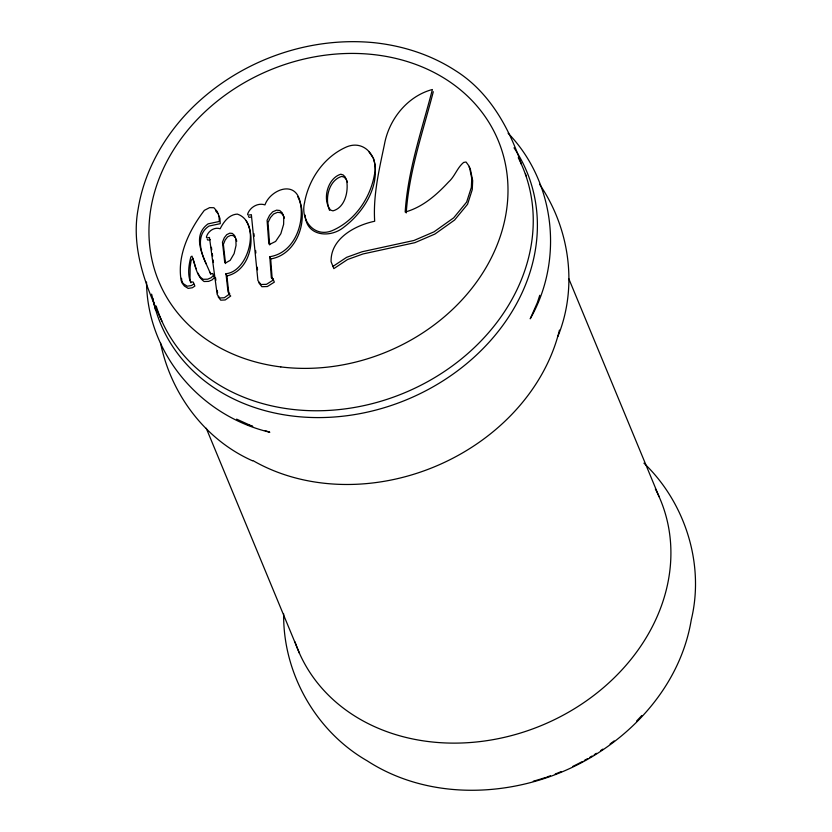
<?xml version="1.0" encoding="UTF-8"?>
<svg xmlns="http://www.w3.org/2000/svg" width="832" height="832" viewBox="0 0 832 832"><rect width="100%" height="100%" fill="white"/><g stroke="black" fill="none" stroke-linecap="round" stroke-linejoin="round"><path stroke-width="1.25" d="M406.224 212.961C409.011 171.423 422.978 131.758 433.295 91.707M539.75 295.287L537.42 302.442L530.223 318.802C563.836 260.083 555.308 181.979 508.082 133.193M557.898 336.43C578.105 286.593 569.608 228.197 539.542 184.257M332.925 266.427L346.632 257.327L362.097 251.753L413.972 240.469L434.023 231.837L453.669 217.849L466.638 202.082L471.349 187.418L471.765 178.464L469.352 166.514L466.055 162.011L463.653 162.427C457.184 167.71 454.875 176.426 448.552 182.021C436.519 194.958 422.573 207.251 405.184 212.035C407.867 170.05 421.928 129.958 432.39 89.502C407.514 96.106 388.991 119.246 384.467 144.279C379.194 169.51 373.017 195.333 374.681 221.239C354.921 225.399 330.387 238.69 331.094 261.706L333.83 268.622L347.547 259.522L363.012 253.958L414.877 242.674L434.938 234.042L454.574 220.043L467.553 204.277L472.264 189.623L472.68 180.669L470.257 168.709L468.946 166.91M225.992 273.718C249.309 271.409 261.258 221.978 237.297 214.094C229.029 214.531 223.538 221.967 220.158 228.769C214.198 226.689 207.792 231.338 206.367 237.182L206.887 237.931L209.456 237.463L217.204 294.57L219.814 297.981L224.297 297.752L229.798 293.831L228.041 292.053L225.992 273.718L226.897 275.912L228.81 293.03M226.897 275.912C249.642 271.003 256.984 238.742 246.012 220.532M269.786 256.714C295.069 252.886 306.093 221.094 299.312 198.921C292.968 180.294 269.88 190.809 264.961 204.89C257.847 202.446 249.818 207.334 247.562 214.292L248.175 215.176L251.358 214.677L257.91 280.54L260.946 284.502L266.458 284.336L273.416 279.937L272.834 278.574L271.357 277.846L269.786 256.714L270.702 258.908L272.178 278.803M270.702 258.908C297.18 254.779 309.639 218.722 297.71 196.674M210.371 239.658L207.802 240.126L207.272 239.377M251.202 217.038L249.08 217.37L248.477 216.497M190.466 281.798L193.232 282.079L193.95 283.868L191.443 285.553L187.283 286.208L183.487 283.837L181.23 280.914C176.717 255.58 189.322 230.006 204.35 210.35L209.633 207.636L213.876 207.719L217.121 211.401L219.95 218.41L220.241 223.673L208.988 226.065C195.572 234.915 200.522 251.961 206.19 263.879M146.515 282.017C147.264 353.787 200.564 415.875 269.807 432.245L265.242 430.674M247.728 424.736L252.741 426.452L236.621 419.13M228.946 294.247L230.703 296.026L225.202 299.957L220.73 300.175L218.119 296.774M252.626 460.845C204.672 439.65 170.862 393.671 160.493 342.815M235.446 237.64L233.241 235.622L230.724 235.373L227.604 236.87L225.17 240.011L223.371 244.358L225.514 263.567M643.926 463.154C685.058 502.466 704.787 564.002 691.288 619.715C680.077 688.095 627.203 743.631 565.042 770.619C502.549 797.878 425.662 798.71 367.255 760.864C315.671 731.276 282.901 673.14 283.66 613.86M346.039 179.109L344.105 177.164L341.734 176.415C328.827 180.19 324.449 198.973 329.555 210.35M215.602 210.829L218.026 213.595M258.814 282.734L261.851 286.707L267.363 286.53L274.331 282.131L272.834 278.574M209.758 272.064L211.006 273.79L212.701 273.51L213.46 275.402L211.245 277.67L207.73 279.188L203.185 279.302L200.221 277.108L197.694 272.844M369.034 151.944L372.705 157.175M347.422 182.125L345.134 176.914L343.19 174.97L340.818 174.21C327.621 178.121 321.818 199.701 330.595 210.101L332.956 210.86C345.197 207.563 348.785 191.006 346.507 179.93M210.662 274.258C204.734 258.97 190.299 236.746 208.073 223.87L219.326 221.468L219.045 216.206M521.435 164.351C509.07 127.566 489.102 91.603 455.333 70.543C430.654 54.538 401.981 45.458 372.809 42.557L372.122 42.505C303.077 36.369 232.19 64.147 185.224 115.014L184.808 115.482C161.169 141.523 143.863 173.784 138.185 208.697C130.78 247.894 145.59 286.083 161.824 320.996M568.828 278.782L659.1 496.714M206.253 428.241L299.499 653.349M213.606 275.704L214.365 277.597L212.16 279.864L208.645 281.382L204.09 281.507C196.134 275.86 195.302 264.638 191.974 256.142L190.83 256.953C188.791 265.169 187.21 274.851 190.913 282.828M194.147 284.274L194.865 286.073L192.348 287.758L188.198 288.402L184.392 286.031L182.146 283.119L181.511 278.294M236.787 241.186L234.53 235.446L232.336 233.428L229.819 233.178L226.699 234.676L224.255 237.817L222.456 242.164L224.754 262.652L225.524 262.974L230.173 260.364L234.125 253.594L236.049 245.388L235.872 238.992M284.294 218.13L283.202 215.051L280.602 212.69L277.514 212.347L273.603 214.011L270.442 217.578L268.008 222.539L269.662 244.91M196.05 268.715L192.889 258.336L191.09 260.562L190.143 266.874L189.987 280.498M373.443 158.226C381.243 184.288 364.364 211.598 344.074 227.011C330.47 238.493 306.072 236.506 305.188 215.124M151.611 294.154L155.49 309.889M211.401 247.27L211.744 249.808M212.264 253.614L212.607 256.152M213.127 259.958L213.47 262.506M215.53 277.732L215.883 280.27M217.256 290.42L217.599 292.968M253.937 233.657L254.197 236.246M255.611 250.453L255.861 253.032M257.275 267.238L257.535 269.818M559.437 330.106A196.134 162.791 -22.5 0 1 253.042 460.637M655.346 488.966A196.134 162.791 -22.5 0 1 543.494 724.641A196.134 162.791 -22.5 0 1 295.006 641.909M525.418 173.867A196.134 162.791 -22.5 0 1 526.313 176.155M641.774 715.541A196.394 163.01 -22.5 0 1 636.657 720.938M614.141 740.917A196.394 163.01 -22.5 0 1 610.095 743.974M602.826 749.122A196.394 163.01 -22.5 0 1 600.714 750.537M596.43 753.314A196.394 163.01 -22.5 0 1 594.266 754.666M592.082 755.997A196.394 163.01 -22.5 0 1 589.878 757.307M587.662 758.586A196.394 163.01 -22.5 0 1 584.314 760.469M582.057 761.696A196.394 163.01 -22.5 0 1 572.905 766.345M561.184 771.607A196.394 163.01 -22.5 0 1 555.225 773.999M550.399 775.788A196.394 163.01 -22.5 0 1 546.77 777.067M545.553 777.473A196.394 163.01 -22.5 0 1 533.281 781.227M518.253 157.695A196.134 162.791 -22.5 0 1 403.094 393.422A196.134 162.791 -22.5 0 1 156.198 306.041M514.01 147.815A198.266 164.559 -22.5 0 1 407.212 399.485A198.266 164.559 -22.5 0 1 152.849 298.438M283.754 216.954L283.629 224.318L280.842 233.719L275.621 241.426L269.776 244.338L268.84 243.953L267.093 220.334L269.537 215.374L272.688 211.817L276.609 210.153L279.687 210.486L282.287 212.857L283.754 216.954M304.522 202.769C300.144 220.865 315.255 239.127 333.923 229.85C355.493 219.752 370.302 197.86 374.442 174.71C378.81 156.614 363.698 138.351 345.03 147.628C323.461 157.726 308.651 179.618 304.522 202.769M280.79 366.912A183.768 152.526 -22.5 0 0 502.206 151.538A183.768 152.526 -22.5 0 0 202.415 114.265A183.768 152.526 -22.5 0 0 280.79 366.912"/></g></svg>
